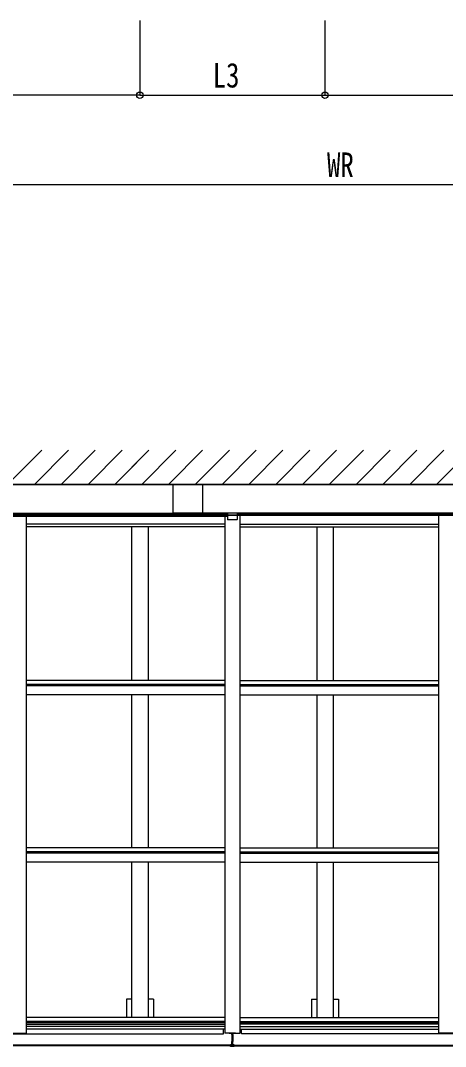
# Model space of a CAD drawing. Units: millimetres, scale not verified. Extents: x -10512 to 10512, y -7425 to 7425.
# Drawn here: x -6630 to -5206, y 123 to 3558 of the extents above; entities that cross this region are included whole.
import ezdxf
from ezdxf.enums import TextEntityAlignment as Align

# ---------------------------------------------------------------- set-up
doc = ezdxf.new("R2010")
doc.units = ezdxf.units.MM
doc.header["$LTSCALE"] = 40
for name, color, linetype in [('0-4_YKK_13', 4, 'Continuous'), ('0-5_YKK_A1', 4, 'Continuous'), ('0-6_YKK_D', 6, 'Continuous')]:
    doc.layers.add(name, color=color, linetype=linetype)
doc.styles.add('ＭＳ ゴシック', font='')
doc.styles.get('ＭＳ ゴシック').set_extended_font_data('MS Gothic')

msp = doc.modelspace()

# ---------------------------------------------------------------- linework, layer by layer
at = {"layer": '0-4_YKK_13'}
for p, q in [((-8733.9, 2004.69), (-6019.9, 2004.69)), ((-6119.9, 2004.69), (-6119.9, 1907.84)), ((-6019.9, 2004.69), (-6019.9, 1907.84)), ((-2339.9, 2004.69), (-5919.9, 2004.69)), ((-8733.9, 1907.84), (-6019.9, 1907.84)), ((-2339.9, 1907.84), (-6119.9, 1907.84))]:
    msp.add_line(p, q, dxfattribs=at)
at = {"layer": '0-5_YKK_A1'}
for p, q in [((-6672.84, 2004.69), (-6558.75, 2118.78)), ((-6583.03, 2004.69), (-6468.95, 2118.78)), ((-6493.23, 2004.69), (-6379.14, 2118.78)), ((-6403.43, 2004.69), (-6289.34, 2118.78)), ((-6313.63, 2004.69), (-6199.54, 2118.78)), ((-6279.17, 2039.15), (-6199.54, 2118.78)), ((-6223.82, 2004.69), (-6109.74, 2118.78)), ((-6223.82, 2004.69), (-6109.74, 2118.78)), ((-6134.02, 2004.69), (-6019.93, 2118.78)), ((-6134.02, 2004.69), (-6019.93, 2118.78)), ((-6044.22, 2004.69), (-5930.13, 2118.78)), ((-6044.22, 2004.69), (-5930.13, 2118.78)), ((-5954.42, 2004.69), (-5840.33, 2118.78)), ((-5954.42, 2004.69), (-5840.33, 2118.78)), ((-5864.61, 2004.69), (-5750.53, 2118.78)), ((-5864.61, 2004.69), (-5750.53, 2118.78)), ((-5774.81, 2004.69), (-5660.72, 2118.78)), ((-5774.81, 2004.69), (-5660.72, 2118.78)), ((-5685.01, 2004.69), (-5570.92, 2118.78)), ((-5685.01, 2004.69), (-5570.92, 2118.78)), ((-5595.21, 2004.69), (-5481.12, 2118.78)), ((-5505.4, 2004.69), (-5391.32, 2118.78)), ((-5415.6, 2004.69), (-5301.51, 2118.78)), ((-5325.8, 2004.69), (-5211.71, 2118.78)), ((-5236, 2004.69), (-5121.91, 2118.78)), ((-5595.21, 2004.69), (-5560.63, 2039.26)), ((-5559.88, 2004.69), (-9093.92, 2004.69)), ((-6279.92, 2004.69), (-1979.88, 2004.69)), ((-8733.9, 1901.07), (-5936.4, 1901.07)), ((-8733.9, 1900.89), (-5936.4, 1900.86)), ((-8733.9, 1898.9), (-5936.4, 1898.9)), ((-8717.4, 1905.34), (-5936.4, 1905.34)), ((-6610.9, 1898.9), (-6610.9, 168)), ((-5944.9, 1898.9), (-5944.9, 168)), ((-5936.4, 1907.84), (-5936.4, 1905.34)), ((-5936.4, 1907.84), (-5936.4, 1902.12)), ((-5936.4, 1902.12), (-5936.4, 1900.91)), ((-5921.4, 1902.12), (-5936.4, 1902.12)), ((-5921.4, 1900.85), (-5936.4, 1900.91)), ((-5936.4, 1900.91), (-5936.4, 1887.38)), ((-5903.4, 1902.12), (-5921.4, 1902.12)), ((-5903.4, 1907.84), (-5903.4, 1905.34)), ((-5903.4, 1907.84), (-5903.4, 1902.12)), ((-2356.4, 1905.34), (-5903.4, 1905.34)), ((-2339.9, 1901.07), (-5903.4, 1901.07)), ((-5903.4, 1900.92), (-5903.4, 1887.52)), ((-2339.9, 1900.89), (-5903.4, 1900.86)), ((-5894.9, 1898.9), (-5894.9, 168)), ((-5228.9, 1898.9), (-5228.9, 168)), ((-5944.9, 1871.03), (-6610.9, 1871.03)), ((-5944.9, 1862.73), (-6610.9, 1862.73)), ((-6257.4, 1862.73), (-6257.4, 1348)), ((-6202.4, 1862.73), (-6202.4, 1348)), ((-5921.4, 1886.38), (-5935.4, 1886.38)), ((-5904.39, 1886.52), (-5921.4, 1886.38)), ((-5894.9, 1871.03), (-5228.9, 1871.03)), ((-5894.9, 1862.73), (-5228.9, 1862.73)), ((-5637.4, 1862.73), (-5637.4, 1348)), ((-5582.4, 1862.73), (-5582.4, 1348)), ((-5944.9, 1348), (-6610.9, 1348)), ((-5894.9, 1348), (-5228.9, 1348)), ((-5944.9, 1334.99), (-6610.9, 1334.99)), ((-5944.9, 1330.45), (-6610.9, 1330.45)), ((-5894.9, 1334.99), (-5228.9, 1334.99)), ((-5894.9, 1330.45), (-5228.9, 1330.45)), ((-5944.9, 1300.61), (-6610.9, 1300.61)), ((-6257.4, 1300.61), (-6257.4, 787.53)), ((-6202.4, 1300.61), (-6202.4, 787.53)), ((-5894.9, 1300.61), (-5228.9, 1300.61)), ((-5637.4, 1300.61), (-5637.4, 787.53)), ((-5582.4, 1300.61), (-5582.4, 787.53)), ((-5944.9, 787.53), (-6610.9, 787.53)), ((-5944.9, 774.52), (-6610.9, 774.52)), ((-5944.9, 769.97), (-6610.9, 769.97)), ((-5894.9, 787.53), (-5228.9, 787.53)), ((-5894.9, 774.52), (-5228.9, 774.52)), ((-5894.9, 769.97), (-5228.9, 769.97)), ((-5944.9, 740.14), (-6610.9, 740.14)), ((-6257.4, 740.14), (-6257.4, 220.11)), ((-6202.4, 740.14), (-6202.4, 220.11)), ((-5894.9, 740.14), (-5228.9, 740.14)), ((-5637.4, 740.14), (-5637.4, 220.11)), ((-5582.4, 740.14), (-5582.4, 220.11)), ((-6257.4, 281.71), (-6275.1, 281.71)), ((-6275.1, 281.71), (-6275.1, 220.11)), ((-6184.7, 281.71), (-6202.4, 281.71)), ((-6184.7, 281.71), (-6184.7, 220.11)), ((-5655.1, 281.71), (-5637.4, 281.71)), ((-5655.1, 281.71), (-5655.1, 220.11)), ((-5582.4, 281.71), (-5564.7, 281.71)), ((-5564.7, 281.71), (-5564.7, 220.11)), ((-5944.9, 220.11), (-6610.9, 220.11)), ((-5944.9, 207.11), (-6610.9, 207.11)), ((-5894.9, 220.11), (-5228.9, 220.11)), ((-5894.9, 207.11), (-5228.9, 207.11)), ((-5944.9, 202.03), (-6610.9, 202.03)), ((-6610.9, 198.1), (-5944.9, 198.1)), ((-5944.9, 189.9), (-6610.9, 189.9)), ((-5944.9, 181.5), (-6610.9, 181.5)), ((-5949.9, 165.89), (-5949.9, 181.5)), ((-5894.9, 202.03), (-5228.9, 202.03)), ((-5228.9, 198.1), (-5894.9, 198.1)), ((-5894.9, 189.9), (-5228.9, 189.9)), ((-5894.9, 181.5), (-5228.9, 181.5)), ((-5889.9, 165.89), (-5889.9, 181.5)), ((-8709.9, 165.89), (-5949.9, 165.89)), ((-6660.9, 168), (-6610.9, 168)), ((-5909.6, 168), (-5944.9, 168)), ((-5930.2, 168), (-5894.9, 168)), ((-5921.41, 163.5), (-5921.41, 168)), ((-5918.41, 163.5), (-5921.41, 163.5)), ((-5921.41, 163.5), (-5921.41, 156.43)), ((-5918.41, 156.43), (-5921.41, 156.43)), ((-5921.41, 156.43), (-5921.41, 146.79)), ((-5918.41, 146.79), (-5921.41, 146.79)), ((-5921.41, 146.79), (-5921.41, 139.72)), ((-5921.41, 129), (-5921.41, 139.72)), ((-5918.41, 139.72), (-5921.41, 139.72)), ((-5918.41, 163.5), (-5918.41, 168)), ((-5918.41, 163.5), (-5918.41, 156.43)), ((-5918.41, 156.43), (-5918.41, 146.79)), ((-5918.41, 146.79), (-5918.41, 139.72)), ((-5918.41, 129), (-5918.41, 139.72)), ((-2363.9, 165.89), (-5889.9, 165.89)), ((-5178.9, 168), (-5228.9, 168)), ((-5926.41, 127.85), (-8733.9, 127.85)), ((-5926.41, 125.71), (-8733.9, 125.71)), ((-5926.41, 128), (-5926.41, 126.51)), ((-5926.41, 126.51), (-5919.91, 126.11)), ((-5921.41, 129), (-5925.41, 129)), ((-5919.91, 126.11), (-5918.41, 126.2)), ((-5919.91, 123.11), (-5919.91, 126.11)), ((-5919.9, 125.71), (-5919.91, 125.71)), ((-5918.25, 123.21), (-5919.91, 123.11)), ((-5914.41, 129), (-5918.41, 129)), ((-5918.41, 126.2), (-5913.41, 126.51)), ((-5913.41, 123.5), (-5918.25, 123.21)), ((-5913.41, 128), (-5913.41, 126.51)), ((-5913.41, 127.85), (-2339.9, 127.85)), ((-5913.41, 126.51), (-5913.41, 123.5)), ((-5913.41, 125.71), (-2339.9, 125.71))]:
    msp.add_line(p, q, dxfattribs=at)
for points in [[(-5903.4, 1902.12), (-5903.4, 1900.92), (-5921.4, 1900.85)], [(-5919.91, 123.11), (-5926.41, 123.5), (-5926.41, 126.51)]]:
    msp.add_lwpolyline(points, dxfattribs=at)
for centre, start, end in [((-5935.4, 1887.38), 180, 270), ((-5904.4, 1887.52), 270.5, 0), ((-5925.41, 128), 90, 180), ((-5914.41, 128), 0, 90)]:
    msp.add_arc(centre, 1, start, end, dxfattribs=at)
msp.add_ellipse((-5746.54, 136.72), major_axis=(-171.87, -10.52), ratio=0.017422, start_param=6.2821194, end_param=6.2831848, dxfattribs=at)
at = {"layer": '0-6_YKK_D'}
for p, q in [((-6229.9, 3557.54), (-6229.9, 3306.54)), ((-6229.9, 3557.54), (-6229.9, 3306.54)), ((-5609.9, 3557.54), (-5609.9, 3306.54)), ((-5609.9, 3557.54), (-5609.9, 3306.54)), ((-6229.9, 3307.54), (-8423.9, 3307.54)), ((-6229.9, 3307.54), (-5609.9, 3307.54)), ((-5609.9, 3307.54), (-2649.9, 3307.54)), ((-2444.9, 3007.54), (-8628.9, 3007.54))]:
    msp.add_line(p, q, dxfattribs=at)
for centre in [(-6229.9, 3307.54), (-6229.9, 3307.54), (-5609.9, 3307.54), (-5609.9, 3307.54)]:
    msp.add_circle(centre, 10.62, dxfattribs=at)

# ---------------------------------------------------------------- texts
at = {"layer": '0-6_YKK_D', "style": 'ＭＳ ゴシック', "width": 0.8}
for s, p in [('L3', (-5985.9, 3308.54)), ('WR', (-5602.9, 3008.54))]:
    msp.add_text(s, height=82.48, dxfattribs=at).set_placement(p, align=Align.BOTTOM_LEFT)

doc.saveas('drawing.dxf')
